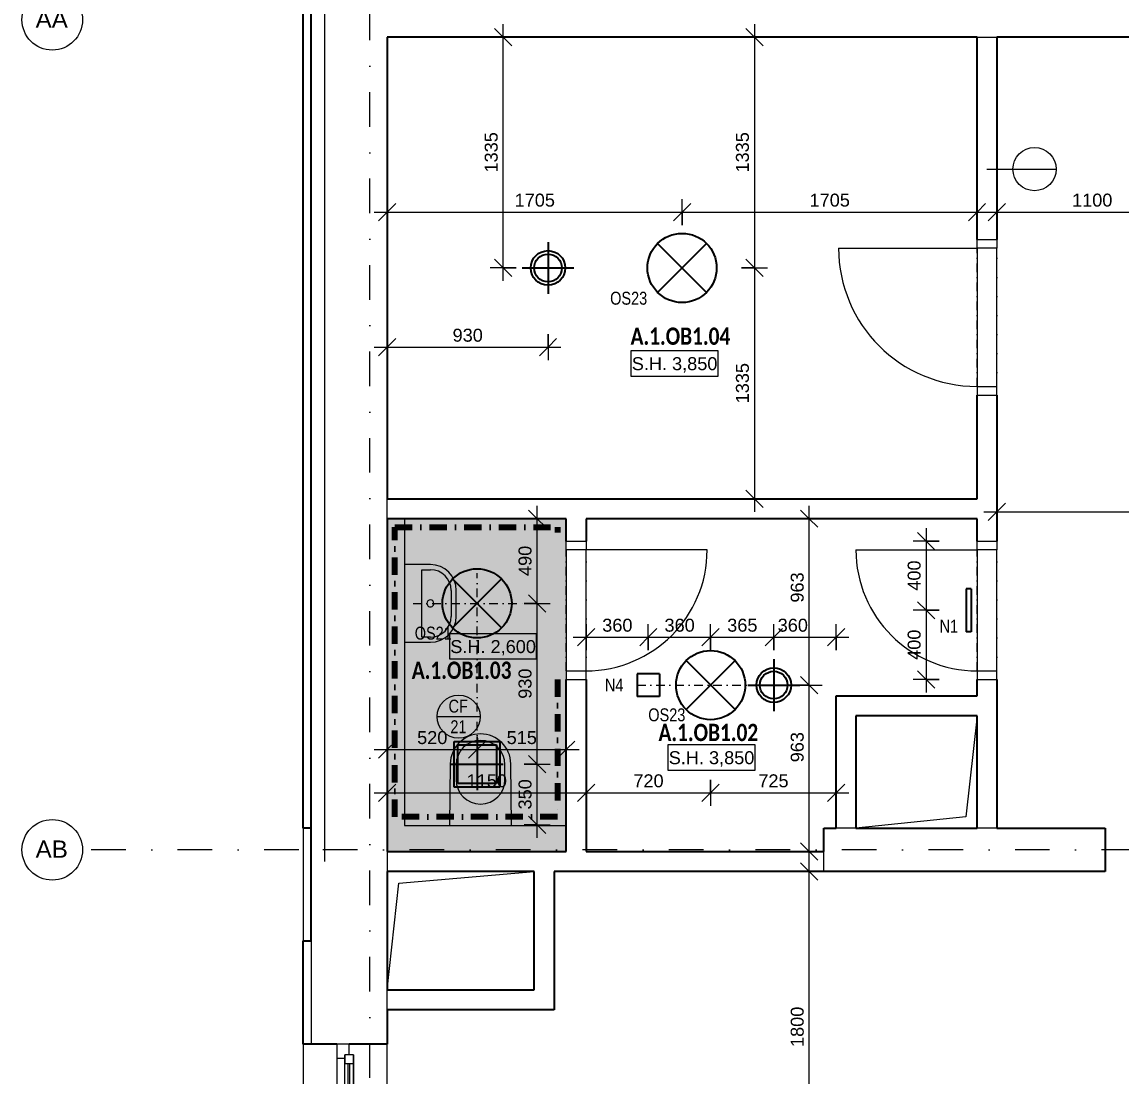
# Model space of a CAD drawing. Header units: millimetres. Extents: x -2011 to 46090, y -3604 to 14792.
# Drawn here: x -2011 to 4343, y 5542 to 11638 of the extents above; entities that cross this region are included whole.
import ezdxf

# ---------------------------------------------------------------- set-up
doc = ezdxf.new("R2010")
doc.units = ezdxf.units.MM
for name, pattern in [('ABMV_DashDot_2_2mm-S0_6mm', [110, 50, -30, 0, -30]), ('HA_DashDot_10mm-S3mm', [500, 200, -150, 0, -150]), ('HA_DashDot_2_2mm-S0_6mm', [110, 50, -30, 0, -30]), ('HA_DashDot_4mm-S1mm', [200, 100, -50, 0, -50])]:
    doc.linetypes.add(name, pattern=pattern)
for name, color, linetype, lineweight in [('-UNDERLAY_A-GENM-____-OTLN', 9, 'Continuous', 9), ('-UNDERLAY_I-WALL-____-OTLN', 9, 'Continuous', 9), ('-UNDERLAY_P-SANR-FIXT-OTLN', 9, 'Continuous', 9), ('A-____-____-DIMS', 9, 'Continuous', 5), ('A-____-____-DIMS-50', 9, 'Continuous', 5), ('A-AREA-____-IDEN', 9, 'Continuous', 9), ('A-CLNG-____-IDEN', 9, 'Continuous', 9), ('A-CLNG-____-PATT', 9, 'Continuous', 9), ('A-DETL-____-OTLN', 9, 'Continuous', 25), ('A-DETL-GENF-OTLN', 9, 'Continuous', 9), ('A-DOOR-____-MCUT', 9, 'HA_DashDot_2_2mm-S0_6mm', 9), ('A-DOOR-____-OTLN', 9, 'Continuous', 9), ('A-DOOR-FRAM-OTLN', 9, 'Continuous', 9), ('A-GENM-____-OTLN', 9, 'Continuous', 9), ('A-GLAZ-____-MCUT', 9, 'Continuous', 5), ('A-GLAZ-____-OTLN', 9, 'Continuous', 5), ('A-WALL-____-IDEN', 9, 'Continuous', 9), ('A-WALL-____-MCUT', 9, 'Continuous', 25), ('A-WALL-____-OTLN', 9, 'Continuous', 9), ('E-LITE-EQPM-IDEN', 9, 'Continuous', 9), ('E-LITE-EQPM-OTLN', 9, 'Continuous', 9), ('G-____-____-DIMS', 9, 'Continuous', 5), ('I-WALL-____-MCUT', 9, 'Continuous', 25), ('M-HVAC-CDFF-OTLN', 9, 'Continuous', 9), ('S-GRID-____-IDEN', 9, 'Continuous', 9), ('S-GRID-____-OTLN', 9, 'Continuous', 5)]:
    doc.layers.add(name, color=color, linetype=linetype, lineweight=lineweight)
doc.styles.add('Arial', font='arial.ttf', dxfattribs={"height": 100})
doc.styles.add('Arial_1', font='arial.ttf', dxfattribs={"width": 0.8, "height": 75})
doc.styles.add('Arial_2', font='arial.ttf', dxfattribs={"height": 75})
doc.styles.add('Calibri_B', font='calibrib.ttf', dxfattribs={"width": 0.8, "height": 100})
doc.dimstyles.new('Inner_Dimensions', dxfattribs={"dimscale": 304.8, "dimtxt": 76.519455, "dimasz": 0.328084, "dimexe": 0.246063, "dimexo": 0.0625, "dimgap": 0.032808, "dimtad": 1, "dimdec": 0, "dimzin": 0, "dimdsep": 46, "dimtxsty": 'Arial_2', "dimblk1": 'OBLIQUE', "dimblk2": 'OBLIQUE', "dimsah": 1, "dimcen": 0.09, "dimdle": 0.246063, "dimazin": 0, "dimtfac": 1, "dimtdec": 4, "dimtix": 1, "dimtmove": 0, "dimatfit": 3, "dimfxl": 0.246063, "dimfxlon": 1, "dimtvp": 1, "dimtolj": 1, "dimtzin": 0, "dimlwd": 9, "dimlwe": 9, "dimarcsym": 2})
doc.dimstyles.new('Inner_Dimensions_1', dxfattribs={"dimscale": 304.8, "dimtxt": 76.519455, "dimasz": 0.328084, "dimexe": 0.246063, "dimexo": 0.0625, "dimgap": 0.032808, "dimtad": 1, "dimdec": 0, "dimzin": 0, "dimdsep": 46, "dimtxsty": 'Arial_2', "dimblk1": 'OBLIQUE', "dimblk2": 'OBLIQUE', "dimsah": 1, "dimcen": 0.09, "dimdle": 0.246063, "dimazin": 0, "dimtfac": 1, "dimtdec": 4, "dimtix": 1, "dimtmove": 2, "dimatfit": 3, "dimfxl": 0.246063, "dimfxlon": 1, "dimtvp": 1, "dimtolj": 1, "dimtzin": 0, "dimlwd": 9, "dimlwe": 9, "dimarcsym": 2})

# ---------------------------------------------------------------- blocks, each defined once
blk = doc.blocks.new('ABMV_Toilet_WallHung - Default-1481197-DSP_1NP-A')
at = {"layer": '-UNDERLAY_A-GENM-____-OTLN'}
for p, q in [((-50, 432.3), (-54.6, 75)), ((-16.3, 426.2), (-16.3, 340.3)), ((266.3, 340.3), (266.3, 426.2)), ((304.6, 75), (300, 432.3))]:
    blk.add_line(p, q, dxfattribs=at)
for centre, radius, start, end in [((125, 430.1), 175, 0.73231, 179.26769), ((125, 426.2), 141.3, 0, 180), ((125, 340.3), 141.3, 180, 360)]:
    blk.add_arc(centre, radius, start, end, dxfattribs=at)
blk = doc.blocks.new('ABMV_WashBasin_Generic - 450x300-1481137-DSP_1NP-A')
at = {"layer": '-UNDERLAY_P-SANR-FIXT-OTLN', "color": 254}
for p, q in [((200, 350), (50, 350)), ((50, 320), (200, 320)), ((-100, 200), (-100, 50)), ((-70, 150), (-70, 200)), ((320, 200), (320, 150)), ((350, 50), (350, 200)), ((320, 150), (-70, 150))]:
    blk.add_line(p, q, dxfattribs=at)
for centre, radius, start, end in [((50, 200), 150, 90, 180), ((50, 200), 120, 90, 180), ((200, 200), 150, 360, 90), ((200, 200), 120, 360, 90), ((125, 200), 20, 90, 270), ((125, 200), 20, 270, 90)]:
    blk.add_arc(centre, radius, start, end, dxfattribs=at)
blk = doc.blocks.new('HA_DR_Single_Swing_Solid - In_OJ_700x2100-2215883-DSP_1NP-A')
at = {"layer": 'A-DOOR-____-MCUT'}
for p, q in [((-350, 57.5), (350, 57.5)), ((-350, -57.5), (350, -57.5))]:
    blk.add_line(p, q, dxfattribs=at)
at = {"layer": 'A-DOOR-____-OTLN', "lineweight": 5}
blk.add_line((350, 757.5), (350, 57.5), dxfattribs=at)
blk.add_arc((350, 57.5), 700, 90, 180, dxfattribs=at)
at = {"layer": 'A-DOOR-FRAM-OTLN'}
for p, q in [((-400, 57.5), (-400, -57.5)), ((-350, 57.5), (-400, 57.5)), ((-350, 57.5), (-350, -57.5)), ((350, 57.5), (-350, 57.5)), ((350, -57.5), (350, 57.5)), ((350, 57.5), (400, 57.5)), ((400, 57.5), (400, -57.5)), ((-400, -57.5), (-350, -57.5)), ((-350, -57.5), (350, -57.5)), ((400, -57.5), (350, -57.5))]:
    blk.add_line(p, q, dxfattribs=at)
blk = doc.blocks.new('HA_DR_Single_Swing_Solid - In_OJ_700x2100-2215885-DSP_1NP-A')
at = {"layer": 'A-DOOR-____-MCUT'}
for p, q in [((-350, 57.5), (350, 57.5)), ((-350, -57.5), (350, -57.5))]:
    blk.add_line(p, q, dxfattribs=at)
at = {"layer": 'A-DOOR-____-OTLN', "lineweight": 5}
blk.add_line((350, -757.5), (350, -57.5), dxfattribs=at)
blk.add_arc((350, -57.5), 700, 180, 270, dxfattribs=at)
at = {"layer": 'A-DOOR-FRAM-OTLN'}
for p, q in [((-350, 57.5), (-400, 57.5)), ((-400, 57.5), (-400, -57.5)), ((350, 57.5), (-350, 57.5)), ((-350, 57.5), (-350, -57.5)), ((350, -57.5), (350, 57.5)), ((350, 57.5), (400, 57.5)), ((400, 57.5), (400, -57.5)), ((-400, -57.5), (-350, -57.5)), ((-350, -57.5), (350, -57.5)), ((400, -57.5), (350, -57.5))]:
    blk.add_line(p, q, dxfattribs=at)
blk = doc.blocks.new('HA_DR_Single_Swing_Solid - In_OJ_800x2100-2215786-DSP_1NP-A')
at = {"layer": 'A-DOOR-____-MCUT'}
for p, q in [((-400, 57.5), (400, 57.5)), ((-400, -57.5), (400, -57.5))]:
    blk.add_line(p, q, dxfattribs=at)
at = {"layer": 'A-DOOR-____-OTLN', "lineweight": 5}
blk.add_line((400, 857.5), (400, 57.5), dxfattribs=at)
blk.add_arc((400, 57.5), 800, 90, 180, dxfattribs=at)
at = {"layer": 'A-DOOR-FRAM-OTLN'}
for p, q in [((-450, 57.5), (-450, -57.5)), ((-400, 57.5), (-450, 57.5)), ((-400, 57.5), (-400, -57.5)), ((400, 57.5), (-400, 57.5)), ((400, -57.5), (400, 57.5)), ((400, 57.5), (450, 57.5)), ((450, 57.5), (450, -57.5)), ((-450, -57.5), (-400, -57.5)), ((-400, -57.5), (400, -57.5)), ((450, -57.5), (400, -57.5))]:
    blk.add_line(p, q, dxfattribs=at)
blk = doc.blocks.new('HA_WD_SinglePanel - 1000x3200-2168127-DSP_1NP-A')
at = {"layer": 'A-GLAZ-____-MCUT'}
for p, q in [((-440, 25), (-440, -25)), ((-390, 25), (-440, 25)), ((-390, -25), (-390, 25)), ((390, 5), (-390, 5)), ((390, 25), (390, -25)), ((440, 25), (390, 25)), ((440, -25), (440, 25)), ((-440, 0), (-500, 0)), ((-500, 0), (-500, -70)), ((-440, -25), (-390, -25)), ((-420, -70), (-420, -25)), ((390, -5), (-390, -5)), ((390, -25), (440, -25)), ((420, -25), (420, -70)), ((500, 0), (440, 0)), ((500, -70), (500, 0)), ((-500, -70), (-420, -70)), ((420, -70), (500, -70))]:
    blk.add_line(p, q, dxfattribs=at)
at = {"layer": 'A-GLAZ-____-OTLN'}
for p, q in [((-440, 25), (-440, -25)), ((-440, 25), (440, 25)), ((390, 25), (-390, 25)), ((440, 25), (440, -25)), ((440, -25), (-440, -25)), ((390, -25), (-390, -25)), ((-420, -70), (420, -70))]:
    blk.add_line(p, q, dxfattribs=at)
blk = doc.blocks.new('HA_GM_Shaft_Rectangle - Default-2240305-DSP_1NP-A')
at = {"layer": 'A-DETL-GENF-OTLN'}
for p, q in [((68.5, -68.5), (850, 0)), ((0, -685), (68.5, -68.5))]:
    blk.add_line(p, q, dxfattribs=at)
at = {"layer": 'A-GENM-____-OTLN'}
for p, q in [((0, -685), (0, 0)), ((0, 0), (850, 0)), ((850, 0), (850, -685)), ((850, -685), (0, -685))]:
    blk.add_line(p, q, dxfattribs=at)
blk = doc.blocks.new('HA_GM_Shaft_Rectangle - Default-2240303-DSP_1NP-A')
at = {"layer": 'A-DETL-GENF-OTLN'}
for p, q in [((65, -65), (700, 0)), ((0, -650), (65, -65))]:
    blk.add_line(p, q, dxfattribs=at)
at = {"layer": 'A-GENM-____-OTLN'}
for p, q in [((0, -650), (0, 0)), ((0, 0), (700, 0)), ((700, 0), (700, -650)), ((700, -650), (0, -650))]:
    blk.add_line(p, q, dxfattribs=at)
blk = doc.blocks.new('HA_LF_GenericSymbol - OS23_pokoj-1621429-DSP_1NP-A')
at = {"layer": 'E-LITE-EQPM-OTLN', "color": 11, "lineweight": 25}
for p, q in [((141.4, 141.4), (-141.4, -141.4)), ((-141.4, 141.4), (141.4, -141.4))]:
    blk.add_line(p, q, dxfattribs=at)
blk.add_circle((0, 0), 200, dxfattribs=at)
blk = doc.blocks.new('HA_LF_GenericSymbol - OS21_KOUPELNY-2042398-DSP_1NP-A')
at = {"layer": 'E-LITE-EQPM-OTLN', "color": 11, "lineweight": 25}
for p, q in [((141.4, 141.4), (-141.4, -141.4)), ((-141.4, 141.4), (141.4, -141.4))]:
    blk.add_line(p, q, dxfattribs=at)
blk.add_circle((0, 0), 200, dxfattribs=at)
blk = doc.blocks.new('HA_GM_Tiling_LineBased - Generic Tiles-2157053-DSP_1NP-A')
at = {"layer": 'A-GENM-____-OTLN', "linetype": 'HA_DashDot_4mm-S1mm', "lineweight": 80}
blk.add_line((0, -50), (795, -50), dxfattribs=at)
blk = doc.blocks.new('HA_GM_Tiling_LineBased - Generic Tiles-2157054-DSP_1NP-A')
at = {"layer": 'A-GENM-____-OTLN', "linetype": 'HA_DashDot_4mm-S1mm', "lineweight": 80}
blk.add_line((50, -50), (990, -50), dxfattribs=at)
blk = doc.blocks.new('HA_GM_Tiling_LineBased - Generic Tiles-2157055-DSP_1NP-A')
at = {"layer": 'A-GENM-____-OTLN', "linetype": 'HA_DashDot_4mm-S1mm', "lineweight": 80}
blk.add_line((50, -50), (80, -50), dxfattribs=at)
blk = doc.blocks.new('HA_GM_Tiling_LineBased - Generic Tiles-2157056-DSP_1NP-A')
at = {"layer": 'A-GENM-____-OTLN', "linetype": 'HA_DashDot_4mm-S1mm', "lineweight": 80}
blk.add_line((50, -50), (1725, -50), dxfattribs=at)
blk = doc.blocks.new('HA_LF_N4 - svitidlo 130x130-1943275-DSP_1NP-A')
at = {"layer": 'E-LITE-EQPM-OTLN', "color": 11, "lineweight": 25}
for p, q in [((65, 65), (-65, 65)), ((-65, 65), (-65, -65)), ((65, 65), (65, -65)), ((65, -65), (-65, -65))]:
    blk.add_line(p, q, dxfattribs=at)
blk = doc.blocks.new('HA_LF_N1 - nouzove svitidlo 250x29-1940342-DSP_1NP-A')
at = {"layer": 'E-LITE-EQPM-OTLN', "color": 11, "lineweight": 25}
for p, q in [((14.5, 125), (-14.5, 125)), ((-14.5, 125), (-14.5, -125)), ((14.5, 125), (14.5, -125)), ((14.5, -125), (-14.5, -125))]:
    blk.add_line(p, q, dxfattribs=at)
blk = doc.blocks.new('HA_VZT_GenericSymbol - Default-2029965-DSP_1NP-A')
at = {"layer": 'M-HVAC-CDFF-OTLN', "color": 92, "lineweight": 25}
for p, q in [((0, 150), (0, -150)), ((-150, 0), (150, 0))]:
    blk.add_line(p, q, dxfattribs=at)
for radius in [100, 80]:
    blk.add_circle((0, 0), radius, dxfattribs=at)
blk = doc.blocks.new('HA_VZT_GenericSymbol02 - Default-2031093-DSP_1NP-A')
at = {"layer": 'M-HVAC-CDFF-OTLN', "color": 92, "lineweight": 25}
for p, q in [((-132, -132), (-132, 132)), ((-132, 132), (132, 132)), ((0, 150), (0, -150)), ((132, 132), (132, -132)), ((-112, 112), (112, 112)), ((-112, -112), (-112, 112)), ((112, 112), (112, -112)), ((-150, 0), (150, 0)), ((112, -112), (-112, -112)), ((132, -132), (-132, -132))]:
    blk.add_line(p, q, dxfattribs=at)
blk = doc.blocks.new('Grid - Radius 3_5mm-353793-DSP_1NP-A')
at = {"layer": 'S-GRID-____-IDEN'}
blk.add_circle((0, 0), 3.5, dxfattribs=at)
blk = doc.blocks.new('DIMBLOCK11-DSP_1NP-A')
at = {"layer": 'A-____-____-DIMS-50', "lineweight": 9}
for p, q in [((100, 7254.2), (100, 7104.2)), ((100, 7179.2), (100, 7254.2)), ((1250, 7254.2), (1250, 7104.2)), ((1250, 7179.2), (1250, 7254.2)), ((100, 7179.2), (150, 7229.2)), ((1250, 7179.2), (1300, 7229.2)), ((25, 7179.2), (1250, 7179.2)), ((100, 7179.2), (50, 7129.2)), ((1250, 7179.2), (1200, 7129.2))]:
    blk.add_line(p, q, dxfattribs=at)
at = {"layer": 'A-____-____-DIMS-50', "color": 0, "lineweight": 9, "insert": (559.6, 7286.5), "char_height": 75, "width": 276.883, "attachment_point": 1, "line_spacing_factor": 0.941778, "style": 'Arial_2'}
blk.add_mtext('1150', dxfattribs=at)
blk = doc.blocks.new('_Oblique')
at = {"color": 0, "linetype": 'ByBlock', "lineweight": -2}
blk.add_line((-0.5, -0.5), (0.5, 0.5), dxfattribs=at)
blk = doc.blocks.new('DIMBLOCK12-DSP_1NP-A')
at = {"layer": 'A-____-____-DIMS-50', "lineweight": 9}
for p, q in [((1250, 7254.2), (1250, 7104.2)), ((1250, 7179.2), (1250, 7254.2)), ((1970, 7254.2), (1970, 7104.2)), ((1970, 7179.2), (1970, 7254.2)), ((1250, 7179.2), (1300, 7229.2)), ((1970, 7179.2), (2020, 7229.2)), ((1250, 7179.2), (1200, 7129.2)), ((1250, 7179.2), (1970, 7179.2)), ((1970, 7179.2), (1920, 7129.2))]:
    blk.add_line(p, q, dxfattribs=at)
at = {"layer": 'A-____-____-DIMS-50', "color": 0, "lineweight": 9, "insert": (1523.5, 7286.5), "char_height": 75, "width": 207.662, "attachment_point": 1, "line_spacing_factor": 0.941778, "style": 'Arial_2'}
blk.add_mtext('720', dxfattribs=at)
blk = doc.blocks.new('DIMBLOCK13-DSP_1NP-A')
at = {"layer": 'A-____-____-DIMS-50', "lineweight": 9}
for p, q in [((1970, 7254.2), (1970, 7104.2)), ((1970, 7179.2), (1970, 7254.2)), ((2695, 7254.2), (2695, 7104.2)), ((2695, 7179.2), (2695, 7254.2)), ((1970, 7179.2), (2020, 7229.2)), ((2695, 7179.2), (2745, 7229.2)), ((1970, 7179.2), (1920, 7129.2)), ((1970, 7179.2), (2770, 7179.2)), ((2695, 7179.2), (2645, 7129.2))]:
    blk.add_line(p, q, dxfattribs=at)
at = {"layer": 'A-____-____-DIMS-50', "color": 0, "lineweight": 9, "insert": (2246, 7286.5), "char_height": 75, "width": 207.662, "attachment_point": 1, "line_spacing_factor": 0.941778, "style": 'Arial_2'}
blk.add_mtext('725', dxfattribs=at)
blk = doc.blocks.new('DIMBLOCK66-DSP_1NP-A')
at = {"layer": 'A-____-____-DIMS-50', "lineweight": 9}
for p, q in [((771.4, 11550), (721.4, 11600)), ((771.4, 10140), (771.4, 11625)), ((696.4, 11550), (846.4, 11550)), ((771.4, 11550), (696.4, 11550)), ((771.4, 11550), (821.4, 11500)), ((771.4, 10215), (721.4, 10265)), ((846.4, 10215), (696.4, 10215)), ((771.4, 10215), (821.4, 10165)), ((771.4, 10215), (846.4, 10215))]:
    blk.add_line(p, q, dxfattribs=at)
at = {"layer": 'A-____-____-DIMS-50', "color": 0, "lineweight": 9, "insert": (664, 10767.1), "char_height": 75, "width": 276.883, "attachment_point": 1, "rotation": 90, "line_spacing_factor": 0.941778, "style": 'Arial_2'}
blk.add_mtext('1335', dxfattribs=at)
blk = doc.blocks.new('DIMBLOCK67-DSP_1NP-A')
at = {"layer": 'A-____-____-DIMS-50', "lineweight": 9}
for p, q in [((100, 9831.2), (100, 9681.2)), ((100, 9756.2), (100, 9831.2)), ((100, 9756.2), (150, 9806.2)), ((1030, 9831.2), (1030, 9681.2)), ((1030, 9756.2), (1030, 9831.2)), ((1030, 9756.2), (1080, 9806.2)), ((25, 9756.2), (1105, 9756.2)), ((100, 9756.2), (50, 9706.2)), ((1030, 9756.2), (980, 9706.2))]:
    blk.add_line(p, q, dxfattribs=at)
at = {"layer": 'A-____-____-DIMS-50', "color": 0, "lineweight": 9, "insert": (478.5, 9863.5), "char_height": 75, "width": 207.662, "attachment_point": 1, "line_spacing_factor": 0.941778, "style": 'Arial_2'}
blk.add_mtext('930', dxfattribs=at)
blk = doc.blocks.new('DIMBLOCK68-DSP_1NP-A')
at = {"layer": 'A-____-____-DIMS-50', "lineweight": 9}
for p, q in [((100, 7504.2), (100, 7354.2)), ((100, 7429.2), (100, 7504.2)), ((620, 7504.2), (620, 7354.2)), ((620, 7429.2), (620, 7504.2)), ((100, 7429.2), (150, 7479.2)), ((620, 7429.2), (670, 7479.2)), ((25, 7429.2), (620, 7429.2)), ((100, 7429.2), (50, 7379.2)), ((620, 7429.2), (570, 7379.2))]:
    blk.add_line(p, q, dxfattribs=at)
at = {"layer": 'A-____-____-DIMS-50', "color": 0, "lineweight": 9, "insert": (273.5, 7536.5), "char_height": 75, "width": 207.662, "attachment_point": 1, "line_spacing_factor": 0.941778, "style": 'Arial_2'}
blk.add_mtext('520', dxfattribs=at)
blk = doc.blocks.new('DIMBLOCK69-DSP_1NP-A')
at = {"layer": 'A-____-____-DIMS-50', "lineweight": 9}
for p, q in [((620, 7504.2), (620, 7354.2)), ((620, 7429.2), (620, 7504.2)), ((1135, 7504.2), (1135, 7354.2)), ((1135, 7429.2), (1135, 7504.2)), ((620, 7429.2), (670, 7479.2)), ((1135, 7429.2), (1185, 7479.2)), ((620, 7429.2), (570, 7379.2)), ((620, 7429.2), (1210, 7429.2)), ((1135, 7429.2), (1085, 7379.2))]:
    blk.add_line(p, q, dxfattribs=at)
at = {"layer": 'A-____-____-DIMS-50', "color": 0, "lineweight": 9, "insert": (791, 7536.5), "char_height": 75, "width": 207.662, "attachment_point": 1, "line_spacing_factor": 0.941778, "style": 'Arial_2'}
blk.add_mtext('515', dxfattribs=at)
blk = doc.blocks.new('DIMBLOCK70-DSP_1NP-A')
at = {"layer": 'A-____-____-DIMS-50', "lineweight": 9}
for p, q in [((2540.3, 7802.5), (2490.3, 7852.5)), ((2465.3, 7802.5), (2615.3, 7802.5)), ((2540.3, 7802.5), (2465.3, 7802.5)), ((2540.3, 6765), (2540.3, 7802.5)), ((2540.3, 7802.5), (2590.3, 7752.5)), ((2540.3, 6840), (2490.3, 6890)), ((2465.3, 6840), (2615.3, 6840)), ((2540.3, 6840), (2465.3, 6840)), ((2540.3, 6840), (2590.3, 6790))]:
    blk.add_line(p, q, dxfattribs=at)
at = {"layer": 'A-____-____-DIMS-50', "color": 0, "lineweight": 9, "insert": (2433, 7356.1), "char_height": 75, "width": 207.662, "attachment_point": 1, "rotation": 90, "line_spacing_factor": 0.941778, "style": 'Arial_2'}
blk.add_mtext('963', dxfattribs=at)
blk = doc.blocks.new('DIMBLOCK71-DSP_1NP-A')
at = {"layer": 'A-____-____-DIMS-50', "lineweight": 9}
for p, q in [((2540.3, 7802.5), (2540.3, 8840)), ((2540.3, 8765), (2490.3, 8815)), ((2465.3, 8765), (2615.3, 8765)), ((2540.3, 8765), (2465.3, 8765)), ((2540.3, 8765), (2590.3, 8715)), ((2540.3, 7802.5), (2490.3, 7852.5)), ((2465.3, 7802.5), (2615.3, 7802.5)), ((2540.3, 7802.5), (2465.3, 7802.5)), ((2540.3, 7802.5), (2590.3, 7752.5))]:
    blk.add_line(p, q, dxfattribs=at)
at = {"layer": 'A-____-____-DIMS-50', "color": 0, "lineweight": 9, "insert": (2433, 8279.8), "char_height": 75, "width": 207.662, "attachment_point": 1, "rotation": 90, "line_spacing_factor": 0.941778, "style": 'Arial_2'}
blk.add_mtext('963', dxfattribs=at)
blk = doc.blocks.new('DIMBLOCK72-DSP_1NP-A')
at = {"layer": 'A-____-____-DIMS-50', "lineweight": 9}
for p, q in [((1250, 8154.1), (1250, 8004.1)), ((1250, 8079.1), (1250, 8154.1)), ((1610, 8004.1), (1610, 8154.1)), ((1175, 8079.1), (1610, 8079.1)), ((1250, 8079.1), (1200, 8029.1)), ((1250, 8079.1), (1300, 8129.1)), ((1610, 8079.1), (1560, 8029.1)), ((1610, 8079.1), (1660, 8129.1)), ((1610, 8079.1), (1610, 8004.1))]:
    blk.add_line(p, q, dxfattribs=at)
at = {"layer": 'A-____-____-DIMS-50', "color": 0, "lineweight": 9, "insert": (1343.5, 8186.4), "char_height": 75, "width": 207.662, "attachment_point": 1, "line_spacing_factor": 0.941778, "style": 'Arial_2'}
blk.add_mtext('360', dxfattribs=at)
blk = doc.blocks.new('DIMBLOCK73-DSP_1NP-A')
at = {"layer": 'A-____-____-DIMS-50', "lineweight": 9}
for p, q in [((1610, 8004.1), (1610, 8154.1)), ((1970, 8004.1), (1970, 8154.1)), ((1610, 8079.1), (1560, 8029.1)), ((1610, 8079.1), (1660, 8129.1)), ((1610, 8079.1), (1970, 8079.1)), ((1610, 8079.1), (1610, 8004.1)), ((1970, 8079.1), (1920, 8029.1)), ((1970, 8079.1), (2020, 8129.1)), ((1970, 8079.1), (1970, 8004.1))]:
    blk.add_line(p, q, dxfattribs=at)
at = {"layer": 'A-____-____-DIMS-50', "color": 0, "lineweight": 9, "insert": (1703.5, 8186.4), "char_height": 75, "width": 207.662, "attachment_point": 1, "line_spacing_factor": 0.941778, "style": 'Arial_2'}
blk.add_mtext('360', dxfattribs=at)
blk = doc.blocks.new('DIMBLOCK74-DSP_1NP-A')
at = {"layer": 'A-____-____-DIMS-50', "lineweight": 9}
for p, q in [((1970, 8004.1), (1970, 8154.1)), ((2335, 8004.1), (2335, 8154.1)), ((1970, 8079.1), (1920, 8029.1)), ((1970, 8079.1), (2020, 8129.1)), ((1970, 8079.1), (2335, 8079.1)), ((1970, 8079.1), (1970, 8004.1)), ((2335, 8079.1), (2285, 8029.1)), ((2335, 8079.1), (2385, 8129.1)), ((2335, 8079.1), (2335, 8004.1))]:
    blk.add_line(p, q, dxfattribs=at)
at = {"layer": 'A-____-____-DIMS-50', "color": 0, "lineweight": 9, "insert": (2066, 8186.4), "char_height": 75, "width": 207.662, "attachment_point": 1, "line_spacing_factor": 0.941778, "style": 'Arial_2'}
blk.add_mtext('365', dxfattribs=at)
blk = doc.blocks.new('DIMBLOCK75-DSP_1NP-A')
at = {"layer": 'A-____-____-DIMS-50', "lineweight": 9}
for p, q in [((2335, 8004.1), (2335, 8154.1)), ((2695, 8004.1), (2695, 8154.1)), ((2335, 8079.1), (2285, 8029.1)), ((2335, 8079.1), (2385, 8129.1)), ((2335, 8079.1), (2770, 8079.1)), ((2335, 8079.1), (2335, 8004.1)), ((2695, 8079.1), (2645, 8029.1)), ((2695, 8079.1), (2745, 8129.1)), ((2695, 8079.1), (2695, 8004.1))]:
    blk.add_line(p, q, dxfattribs=at)
at = {"layer": 'A-____-____-DIMS-50', "color": 0, "lineweight": 9, "insert": (2357.7, 8186.4), "char_height": 75, "width": 207.662, "attachment_point": 1, "line_spacing_factor": 0.941778, "style": 'Arial_2'}
blk.add_mtext('360', dxfattribs=at)
blk = doc.blocks.new('DIMBLOCK76-DSP_1NP-A')
at = {"layer": 'A-____-____-DIMS-50', "lineweight": 9}
for p, q in [((3625, 10612.4), (3625, 10462.4)), ((3625, 10537.4), (3625, 10612.4)), ((4725, 10612.4), (4725, 10462.4)), ((4725, 10537.4), (4725, 10612.4)), ((3625, 10537.4), (3675, 10587.4)), ((4725, 10537.4), (4775, 10587.4)), ((3550, 10537.4), (4725, 10537.4)), ((3625, 10537.4), (3575, 10487.4)), ((4725, 10537.4), (4675, 10487.4))]:
    blk.add_line(p, q, dxfattribs=at)
at = {"layer": 'A-____-____-DIMS-50', "color": 0, "lineweight": 9, "insert": (4059.6, 10644.8), "char_height": 75, "width": 276.883, "attachment_point": 1, "line_spacing_factor": 0.941778, "style": 'Arial_2'}
blk.add_mtext('1100', dxfattribs=at)
blk = doc.blocks.new('DIMBLOCK80-DSP_1NP-A')
at = {"layer": 'A-____-____-DIMS-50', "lineweight": 9}
for p, q in [((3625, 8879.3), (3625, 8729.3)), ((3625, 8804.3), (3625, 8879.3)), ((3625, 8804.3), (3675, 8854.3)), ((5800, 8879.3), (5800, 8729.3)), ((5800, 8804.3), (5800, 8879.3)), ((5800, 8804.3), (5850, 8854.3)), ((3550, 8804.3), (5800, 8804.3)), ((3625, 8804.3), (3575, 8754.3)), ((5800, 8804.3), (5750, 8754.3))]:
    blk.add_line(p, q, dxfattribs=at)
at = {"layer": 'A-____-____-DIMS-50', "color": 0, "lineweight": 9, "insert": (4597.1, 8911.7), "char_height": 75, "width": 276.883, "attachment_point": 1, "line_spacing_factor": 0.941778, "style": 'Arial_2'}
blk.add_mtext('2175', dxfattribs=at)
blk = doc.blocks.new('DIMBLOCK82-DSP_1NP-A')
at = {"layer": 'A-____-____-DIMS-50', "lineweight": 9}
for p, q in [((100, 10612.4), (100, 10462.4)), ((100, 10537.4), (100, 10612.4)), ((1805, 10462.4), (1805, 10612.4)), ((100, 10537.4), (150, 10587.4)), ((1805, 10537.4), (1855, 10587.4)), ((25, 10537.4), (1805, 10537.4)), ((100, 10537.4), (50, 10487.4)), ((1805, 10537.4), (1755, 10487.4)), ((1805, 10537.4), (1805, 10462.4))]:
    blk.add_line(p, q, dxfattribs=at)
at = {"layer": 'A-____-____-DIMS-50', "color": 0, "lineweight": 9, "insert": (837.1, 10644.8), "char_height": 75, "width": 276.883, "attachment_point": 1, "line_spacing_factor": 0.941778, "style": 'Arial_2'}
blk.add_mtext('1705', dxfattribs=at)
blk = doc.blocks.new('DIMBLOCK83-DSP_1NP-A')
at = {"layer": 'A-____-____-DIMS-50', "lineweight": 9}
for p, q in [((1805, 10462.4), (1805, 10612.4)), ((3510, 10612.4), (3510, 10462.4)), ((3510, 10537.4), (3510, 10612.4)), ((1805, 10537.4), (1855, 10587.4)), ((3510, 10537.4), (3560, 10587.4)), ((1805, 10537.4), (1755, 10487.4)), ((1805, 10537.4), (3585, 10537.4)), ((1805, 10537.4), (1805, 10462.4)), ((3510, 10537.4), (3460, 10487.4))]:
    blk.add_line(p, q, dxfattribs=at)
at = {"layer": 'A-____-____-DIMS-50', "color": 0, "lineweight": 9, "insert": (2542.1, 10644.8), "char_height": 75, "width": 276.883, "attachment_point": 1, "line_spacing_factor": 0.941778, "style": 'Arial_2'}
blk.add_mtext('1705', dxfattribs=at)
blk = doc.blocks.new('DIMBLOCK89-DSP_1NP-A')
at = {"layer": 'A-____-____-DIMS-50', "lineweight": 9}
for p, q in [((2540.3, 4925), (2540.3, 6800)), ((2540.3, 6725), (2490.3, 6775)), ((2465.3, 6725), (2615.3, 6725)), ((2540.3, 6725), (2465.3, 6725)), ((2540.3, 6725), (2590.3, 6675)), ((2540.3, 4925), (2490.3, 4975)), ((2465.3, 4925), (2615.3, 4925)), ((2540.3, 4925), (2465.3, 4925)), ((2540.3, 4925), (2590.3, 4875))]:
    blk.add_line(p, q, dxfattribs=at)
at = {"layer": 'A-____-____-DIMS-50', "color": 0, "lineweight": 9, "insert": (2433, 5709.6), "char_height": 75, "width": 276.883, "attachment_point": 1, "rotation": 90, "line_spacing_factor": 0.941778, "style": 'Arial_2'}
blk.add_mtext('1800', dxfattribs=at)
blk = doc.blocks.new('DIMBLOCK133-DSP_1NP-A')
at = {"layer": 'A-____-____-DIMS-50', "lineweight": 9}
for p, q in [((2223.6, 11550), (2173.6, 11600)), ((2223.6, 11625), (2223.6, 10215)), ((2298.6, 11550), (2148.6, 11550)), ((2223.6, 11550), (2273.6, 11500)), ((2223.6, 11550), (2298.6, 11550)), ((2223.6, 10215), (2173.6, 10265)), ((2148.6, 10215), (2298.6, 10215)), ((2223.6, 10215), (2148.6, 10215)), ((2223.6, 10215), (2273.6, 10165))]:
    blk.add_line(p, q, dxfattribs=at)
at = {"layer": 'A-____-____-DIMS-50', "color": 0, "lineweight": 9, "insert": (2116.2, 10767.1), "char_height": 75, "width": 276.883, "attachment_point": 1, "rotation": 90, "line_spacing_factor": 0.941778, "style": 'Arial_2'}
blk.add_mtext('1335', dxfattribs=at)
blk = doc.blocks.new('DIMBLOCK134-DSP_1NP-A')
at = {"layer": 'A-____-____-DIMS-50', "lineweight": 9}
for p, q in [((2223.6, 10215), (2173.6, 10265)), ((2148.6, 10215), (2298.6, 10215)), ((2223.6, 10215), (2148.6, 10215)), ((2223.6, 10215), (2223.6, 8805)), ((2223.6, 10215), (2273.6, 10165)), ((2223.6, 8880), (2173.6, 8930)), ((2298.6, 8880), (2148.6, 8880)), ((2223.6, 8880), (2273.6, 8830)), ((2223.6, 8880), (2298.6, 8880))]:
    blk.add_line(p, q, dxfattribs=at)
at = {"layer": 'A-____-____-DIMS-50', "color": 0, "lineweight": 9, "insert": (2116.2, 9432.1), "char_height": 75, "width": 276.883, "attachment_point": 1, "rotation": 90, "line_spacing_factor": 0.941778, "style": 'Arial_2'}
blk.add_mtext('1335', dxfattribs=at)
blk = doc.blocks.new('DIMBLOCK135-DSP_1NP-A')
at = {"layer": 'A-____-____-DIMS-50', "lineweight": 9}
for p, q in [((967, 7345), (917, 7395)), ((892, 7345), (1042, 7345)), ((967, 7345), (892, 7345)), ((967, 6920), (967, 7345)), ((967, 7345), (1017, 7295)), ((892, 6995), (1042, 6995)), ((967, 6995), (892, 6995)), ((967, 6995), (917, 7045)), ((967, 6995), (1017, 6945))]:
    blk.add_line(p, q, dxfattribs=at)
at = {"layer": 'A-____-____-DIMS-50', "color": 0, "lineweight": 9, "insert": (859.6, 7083.5), "char_height": 75, "width": 207.662, "attachment_point": 1, "rotation": 90, "line_spacing_factor": 0.941778, "style": 'Arial_2'}
blk.add_mtext('350', dxfattribs=at)
blk = doc.blocks.new('DIMBLOCK136-DSP_1NP-A')
at = {"layer": 'A-____-____-DIMS-50', "lineweight": 9}
for p, q in [((967, 8275), (917, 8325)), ((892, 8275), (1042, 8275)), ((967, 8275), (892, 8275)), ((967, 7345), (967, 8275)), ((967, 8275), (1017, 8225)), ((967, 7345), (917, 7395)), ((892, 7345), (1042, 7345)), ((967, 7345), (892, 7345)), ((967, 7345), (1017, 7295))]:
    blk.add_line(p, q, dxfattribs=at)
at = {"layer": 'A-____-____-DIMS-50', "color": 0, "lineweight": 9, "insert": (859.6, 7723.5), "char_height": 75, "width": 207.662, "attachment_point": 1, "rotation": 90, "line_spacing_factor": 0.941778, "style": 'Arial_2'}
blk.add_mtext('930', dxfattribs=at)
blk = doc.blocks.new('DIMBLOCK137-DSP_1NP-A')
at = {"layer": 'A-____-____-DIMS-50', "lineweight": 9}
for p, q in [((967, 8275), (967, 8840)), ((967, 8765), (917, 8815)), ((892, 8765), (1042, 8765)), ((967, 8765), (892, 8765)), ((967, 8765), (1017, 8715)), ((967, 8275), (917, 8325)), ((892, 8275), (1042, 8275)), ((967, 8275), (892, 8275)), ((967, 8275), (1017, 8225))]:
    blk.add_line(p, q, dxfattribs=at)
at = {"layer": 'A-____-____-DIMS-50', "color": 0, "lineweight": 9, "insert": (859.6, 8433.5), "char_height": 75, "width": 207.662, "attachment_point": 1, "rotation": 90, "line_spacing_factor": 0.941778, "style": 'Arial_2'}
blk.add_mtext('490', dxfattribs=at)
blk = doc.blocks.new('HA_TAG_cWA - Default-922888-DSP_1NP-A')
at = {"layer": 'A-WALL-____-IDEN'}
blk.add_line((-2.5, 0), (2.5, 0), dxfattribs=at)
blk.add_circle((0, 0), 2.5, dxfattribs=at)
blk = doc.blocks.new('Spot Elevations - Generic-448778-DSP_1NP-A')
at = {"layer": 'G-____-____-DIMS', "lineweight": 9}
for p, q in [((-5, 0), (-5, 3)), ((-5, 3), (5, 3)), ((5, 3), (5, 0)), ((5, 0), (-5, 0))]:
    blk.add_line(p, q, dxfattribs=at)
blk = doc.blocks.new('DIMBLOCK146-DSP_1NP-A')
at = {"layer": 'A-____-____-DIMS-50', "lineweight": 9}
for p, q in [((3216.4, 8710), (3216.4, 8235)), ((3216.4, 8635), (3166.4, 8685)), ((3291.4, 8635), (3141.4, 8635)), ((3216.4, 8635), (3266.4, 8585)), ((3216.4, 8635), (3291.4, 8635)), ((3216.4, 8235), (3166.4, 8285)), ((3291.4, 8235), (3141.4, 8235)), ((3216.4, 8235), (3266.4, 8185)), ((3216.4, 8235), (3291.4, 8235))]:
    blk.add_line(p, q, dxfattribs=at)
at = {"layer": 'A-____-____-DIMS-50', "color": 0, "lineweight": 9, "insert": (3109, 8348.5), "char_height": 75, "width": 207.662, "attachment_point": 1, "rotation": 90, "line_spacing_factor": 0.941778, "style": 'Arial_2'}
blk.add_mtext('400', dxfattribs=at)
blk = doc.blocks.new('DIMBLOCK147-DSP_1NP-A')
at = {"layer": 'A-____-____-DIMS-50', "lineweight": 9}
for p, q in [((3216.4, 8235), (3166.4, 8285)), ((3291.4, 8235), (3141.4, 8235)), ((3216.4, 8235), (3216.4, 7760)), ((3216.4, 8235), (3266.4, 8185)), ((3216.4, 8235), (3291.4, 8235)), ((3216.4, 7835), (3166.4, 7885)), ((3291.4, 7835), (3141.4, 7835)), ((3216.4, 7835), (3266.4, 7785)), ((3216.4, 7835), (3291.4, 7835))]:
    blk.add_line(p, q, dxfattribs=at)
at = {"layer": 'A-____-____-DIMS-50', "color": 0, "lineweight": 9, "insert": (3109, 7948.5), "char_height": 75, "width": 207.662, "attachment_point": 1, "rotation": 90, "line_spacing_factor": 0.941778, "style": 'Arial_2'}
blk.add_mtext('400', dxfattribs=at)
blk = doc.blocks.new('HA_Tag_Ceiling - Group _ Type Mark-1591810-DSP_1NP-A')
at = {"layer": 'A-CLNG-____-IDEN'}
blk.add_line((-2.5, 0), (2.5, 0), dxfattribs=at)
blk.add_circle((0, 0), 2.5, dxfattribs=at)

msp = doc.modelspace()

# ---------------------------------------------------------------- hatches: boundary and pattern name
at = {"layer": 'A-CLNG-____-PATT', "lineweight": 5}
msp.add_hatch(color=256, dxfattribs=at).paths.add_polyline_path([(1065, 6840), (1135, 6840), (1135, 8765), (100, 8765), (100, 6840), (950, 6840)])

# ---------------------------------------------------------------- linework, layer by layer
at = {"layer": '-UNDERLAY_I-WALL-____-OTLN'}
for p, q in [((-260, 6782.5), (-260, 11910)), ((200, 8765), (200, 6990)), ((200, 6990), (1135, 6990))]:
    msp.add_line(p, q, dxfattribs=at)
at = {"layer": 'A-DETL-____-OTLN', "linetype": 'ABMV_DashDot_2_2mm-S0_6mm', "lineweight": 5}
for p, q in [((620, 7210), (620, 8450)), ((250, 8275), (890, 8275)), ((1545, 7802.5), (2485, 7802.5))]:
    msp.add_line(p, q, dxfattribs=at)
at = {"layer": 'A-WALL-____-IDEN'}
msp.add_line((3567.5, 10786.5), (3717.5, 10786.5), dxfattribs=at)
at = {"layer": 'A-WALL-____-MCUT'}
for p, q in [((-385, 6975), (-385, 12035)), ((-340, 6322.9), (-340, 11990)), ((100, 11550), (100, 8880)), ((3510, 11550), (100, 11550)), ((4435, 11550), (3625, 11550)), ((100, 8765), (100, 6840)), ((-340, 6975), (-385, 6975)), ((100, 6725), (100, 6040)), ((-385, 5725), (-385, 6322.9)), ((-385, 6322.9), (-340, 6322.9)), ((100, 5925), (100, 5725)), ((-190, 5725), (-385, 5725)), ((100, 5725), (-120, 5725))]:
    msp.add_line(p, q, dxfattribs=at)
at = {"layer": 'A-WALL-____-MCUT', "lineweight": 9}
for p, q in [((3510, 11550), (3625, 11550)), ((100, 8765), (100, 8880)), ((2810, 6975), (2695, 6975)), ((3625, 6975), (3510, 6975)), ((100, 6840), (100, 6725)), ((2625, 6725), (2625, 6840)), ((-340, 6322.9), (-340, 5725)), ((100, 5925), (100, 6040))]:
    msp.add_line(p, q, dxfattribs=at)
at = {"layer": 'A-WALL-____-OTLN'}
for p, q in [((-385, 6975), (-385, 6322.9)), ((-385, 5725), (-385, 4725)), ((100, 4725), (100, 5725))]:
    msp.add_line(p, q, dxfattribs=at)
at = {"layer": 'I-WALL-____-MCUT'}
for p, q in [((3510, 10380), (3510, 11550)), ((3625, 11550), (3625, 10380)), ((3510, 8880), (3510, 9480)), ((3625, 9480), (3625, 8635)), ((100, 8880), (3510, 8880)), ((1135, 8765), (100, 8765)), ((1135, 8635), (1135, 8765)), ((3510, 8765), (1250, 8765)), ((1250, 8765), (1250, 8635)), ((3510, 8635), (3510, 8765)), ((1135, 6840), (1135, 7835)), ((1250, 7835), (1250, 6840)), ((3510, 7740), (3510, 7835)), ((3625, 7835), (3625, 6975)), ((2695, 7740), (3510, 7740)), ((2695, 6975), (2695, 7740)), ((3510, 7625), (2810, 7625)), ((2810, 7625), (2810, 6975)), ((3510, 6975), (3510, 7625)), ((2625, 6975), (2695, 6975)), ((2625, 6840), (2625, 6975)), ((2810, 6975), (3510, 6975)), ((3625, 6975), (4250, 6975)), ((4250, 6975), (4250, 6725)), ((100, 6840), (1135, 6840)), ((1250, 6840), (2625, 6840)), ((950, 6725), (100, 6725)), ((950, 6040), (950, 6725)), ((4250, 6725), (1065, 6725)), ((1065, 6725), (1065, 5925)), ((100, 6040), (950, 6040)), ((1065, 5925), (100, 5925))]:
    msp.add_line(p, q, dxfattribs=at)
at = {"layer": 'S-GRID-____-OTLN', "linetype": 'HA_DashDot_10mm-S3mm', "lineweight": 9}
for p, q in [((0, -1971.1), (0, 13159.9)), ((-410.8, 6850), (-1660.8, 6850)), ((25434, 6850), (-410.8, 6850))]:
    msp.add_line(p, q, dxfattribs=at)

# ---------------------------------------------------------------- block references
at = {"layer": '-UNDERLAY_P-SANR-FIXT-OTLN', "color": 254, "rotation": 269.9999999999998}
msp.add_blockref('ABMV_WashBasin_Generic - 450x300-1481137-DSP_1NP-A', (150, 8400), dxfattribs=at)
at = {"layer": '-UNDERLAY_P-SANR-FIXT-OTLN', "color": 253}
msp.add_blockref('ABMV_Toilet_WallHung - Default-1481197-DSP_1NP-A', (515, 6915), dxfattribs=at)
at = {"layer": 'A-CLNG-____-IDEN', "xscale": 49.99999999999998, "yscale": 49.99999999999998, "zscale": 49.99999999999998}
msp.add_blockref('HA_Tag_Ceiling - Group _ Type Mark-1591810-DSP_1NP-A', (513.6, 7620.1), dxfattribs=at)
at = {"layer": 'A-DOOR-____-OTLN', "rotation": 89.99999999999982}
for name, p in [('HA_DR_Single_Swing_Solid - In_OJ_800x2100-2215786-DSP_1NP-A', (3567.5, 9930)), ('HA_DR_Single_Swing_Solid - In_OJ_700x2100-2215885-DSP_1NP-A', (1192.5, 8235)), ('HA_DR_Single_Swing_Solid - In_OJ_700x2100-2215883-DSP_1NP-A', (3567.5, 8235))]:
    msp.add_blockref(name, p, dxfattribs=at)
at = {"layer": 'A-GENM-____-OTLN', "linetype": 'HA_DashDot_4mm-S1mm', "lineweight": 80}
msp.add_blockref('HA_GM_Tiling_LineBased - Generic Tiles-2157054-DSP_1NP-A', (95, 8765), dxfattribs=at)
for name, p, rotation in [('HA_GM_Tiling_LineBased - Generic Tiles-2157056-DSP_1NP-A', (95, 6990), 89.99999999999991), ('HA_GM_Tiling_LineBased - Generic Tiles-2157055-DSP_1NP-A', (1135, 8765), 269.9999999999998), ('HA_GM_Tiling_LineBased - Generic Tiles-2157053-DSP_1NP-A', (1135, 7835), 269.9999999999998), ('HA_GM_Tiling_LineBased - Generic Tiles-2157054-DSP_1NP-A', (1135, 6990), 180)]:
    msp.add_blockref(name, p, dxfattribs=dict(at, rotation=rotation))
at = {"layer": 'A-GENM-____-OTLN', "lineweight": 5, "rotation": 180}
msp.add_blockref('HA_GM_Shaft_Rectangle - Default-2240303-DSP_1NP-A', (3510, 6975), dxfattribs=at)
at = {"layer": 'A-GENM-____-OTLN', "lineweight": 5}
msp.add_blockref('HA_GM_Shaft_Rectangle - Default-2240305-DSP_1NP-A', (100, 6725), dxfattribs=at)
at = {"layer": 'A-GLAZ-____-OTLN', "rotation": 270}
msp.add_blockref('HA_WD_SinglePanel - 1000x3200-2168127-DSP_1NP-A', (-120, 5225), dxfattribs=at)
at = {"layer": 'A-WALL-____-IDEN', "xscale": 49.99999999999998, "yscale": 49.99999999999998, "zscale": 49.99999999999998}
msp.add_blockref('HA_TAG_cWA - Default-922888-DSP_1NP-A', (3842.5, 10786.5), dxfattribs=at)
at = {"layer": 'E-LITE-EQPM-OTLN', "color": 11, "lineweight": 25}
for name, p in [('HA_LF_GenericSymbol - OS23_pokoj-1621429-DSP_1NP-A', (1805, 10215)), ('HA_LF_GenericSymbol - OS21_KOUPELNY-2042398-DSP_1NP-A', (620, 8275)), ('HA_LF_N1 - nouzove svitidlo 250x29-1940342-DSP_1NP-A', (3461.8, 8235)), ('HA_LF_GenericSymbol - OS23_pokoj-1621429-DSP_1NP-A', (1970, 7802.5)), ('HA_LF_N4 - svitidlo 130x130-1943275-DSP_1NP-A', (1610, 7802.5))]:
    msp.add_blockref(name, p, dxfattribs=at)
at = {"layer": 'G-____-____-DIMS', "lineweight": 9, "xscale": 49.99999999999998, "yscale": 49.99999999999998, "zscale": 49.99999999999998}
for p in [(1761.1, 9588.1), (711.9, 7951.8), (1974.7, 7309.3)]:
    msp.add_blockref('Spot Elevations - Generic-448778-DSP_1NP-A', p, dxfattribs=at)
at = {"layer": 'M-HVAC-CDFF-OTLN', "color": 92, "lineweight": 25}
for name, p in [('HA_VZT_GenericSymbol - Default-2029965-DSP_1NP-A', (1030, 10215)), ('HA_VZT_GenericSymbol - Default-2029965-DSP_1NP-A', (2335, 7802.5)), ('HA_VZT_GenericSymbol02 - Default-2031093-DSP_1NP-A', (620, 7345))]:
    msp.add_blockref(name, p, dxfattribs=at)
at = {"layer": 'S-GRID-____-IDEN', "xscale": 49.99999999999998, "yscale": 49.99999999999998, "zscale": 49.99999999999998, "rotation": 90}
for p in [(-1835.8, 11650), (-1835.8, 6850)]:
    msp.add_blockref('Grid - Radius 3_5mm-353793-DSP_1NP-A', p, dxfattribs=at)

# ---------------------------------------------------------------- texts
at = {"layer": 'A-AREA-____-IDEN', "lineweight": 5, "char_height": 100, "width": 715.105, "attachment_point": 1, "style": 'Calibri_B'}
for s, insert in [('A.1.OB1.04', (1507.2, 9870.5)), ('A.1.OB1.03', (242.5, 7938.7)), ('A.1.OB1.02', (1668.6, 7578.7))]:
    msp.add_mtext(s, dxfattribs=dict(at, insert=insert))
at = {"layer": 'A-CLNG-____-IDEN', "lineweight": 5, "char_height": 75, "attachment_point": 1, "style": 'Arial_1'}
for s, insert, width in [('CF', (455.2, 7718.2), 137.89), ('21', (465.8, 7599.1), 115.443)]:
    msp.add_mtext(s, dxfattribs=dict(at, insert=insert, width=width))
at = {"layer": 'E-LITE-EQPM-IDEN', "lineweight": 5, "char_height": 75, "attachment_point": 1, "style": 'Arial_1'}
for s, insert, width in [('OS23', (1389.2, 10077.4), 262.953), ('OS21', (259.6, 8140.6), 262.953), ('N1', (3293.7, 8180.9), 131.477), ('N4', (1359, 7840.5), 131.477), ('OS23', (1609.6, 7668.1), 262.953)]:
    msp.add_mtext(s, dxfattribs=dict(at, insert=insert, width=width))
at = {"layer": 'G-____-____-DIMS', "lineweight": 9, "char_height": 75, "width": 592.246, "attachment_point": 1, "line_spacing_factor": 0.941778, "style": 'Arial_2'}
for s, insert in [('S.H. 3,850', (1514.3, 9698.9)), ('S.H. 2,600', (465.1, 8062.7)), ('S.H. 3,850', (1727.9, 7420.2))]:
    msp.add_mtext(s, dxfattribs=dict(at, insert=insert))
at = {"layer": 'S-GRID-____-IDEN', "lineweight": 5, "char_height": 100, "width": 232.489, "attachment_point": 1, "style": 'Arial'}
for s, insert in [('AA', (-1932, 11703.9)), ('AB', (-1932, 6903.9))]:
    msp.add_mtext(s, dxfattribs=dict(at, insert=insert))

# ---------------------------------------------------------------- dimensions: what is measured, and where the dimension line sits
at = {"layer": 'A-____-____-DIMS', "lineweight": 9}
for base, p1, p2, override, picture, middle in [((771.4, 11550), (846.4, 10215), (696.4, 11550), {"dimpost": '<>', "dimfxl": 1343.400536}, 'DIMBLOCK66-DSP_1NP-A', (723, 10882.5)), ((2223.6, 10215), (2298.6, 11550), (2148.6, 10215), {"dimpost": '<>', "dimfxl": 1343.400536}, 'DIMBLOCK133-DSP_1NP-A', (2175.2, 10882.5)), ((2223.6, 8880), (2148.6, 10215), (2298.6, 8880), {"dimpost": '<>', "dimfxl": 1343.400536}, 'DIMBLOCK134-DSP_1NP-A', (2175.2, 9547.5)), ((967, 8765), (892, 8275), (892, 8765), {"dimpost": '<>', "dimfxl": 490}, 'DIMBLOCK137-DSP_1NP-A', (918.7, 8520)), ((3216.4, 8235), (3291.4, 8635), (3291.4, 8235), {"dimpost": '<>', "dimfxl": 400}, 'DIMBLOCK146-DSP_1NP-A', (3168.1, 8435)), ((967, 8275), (892, 7345), (892, 8275), {"dimpost": '<>', "dimfxl": 930}, 'DIMBLOCK136-DSP_1NP-A', (918.7, 7810)), ((3216.4, 7835), (3291.4, 8235), (3291.4, 7835), {"dimpost": '<>', "dimfxl": 400}, 'DIMBLOCK147-DSP_1NP-A', (3168.1, 8035)), ((967, 7345), (892, 6995), (892, 7345), {"dimpost": '<>', "dimfxl": 350}, 'DIMBLOCK135-DSP_1NP-A', (918.7, 7170)), ((2540.3, 6725), (2465.3, 4925), (2465.3, 6725), {"dimpost": '<>', "dimfxl": 1800}, 'DIMBLOCK89-DSP_1NP-A', (2492, 5825))]:
    dim = msp.add_linear_dim(base=base, p1=p1, p2=p2, angle=90, dimstyle='Inner_Dimensions', override=override, dxfattribs=at)
    dim.commit()
    dim.dimension.update_dxf_attribs({"geometry": picture, "text_midpoint": middle})
for base, p1, p2, override, picture, middle in [((1805, 10537.4), (100, 10612.4), (1805, 10462.4), {"dimpost": '<>', "dimfxl": 1711.585522}, 'DIMBLOCK82-DSP_1NP-A', (952.5, 10585.7)), ((3510, 10537.4), (1805, 10462.4), (3510, 10612.4), {"dimpost": '<>', "dimfxl": 1711.585522}, 'DIMBLOCK83-DSP_1NP-A', (2657.5, 10585.7)), ((4725, 10537.4), (3625, 10612.4), (4725, 10612.4), {"dimpost": '<>', "dimfxl": 1100}, 'DIMBLOCK76-DSP_1NP-A', (4175, 10585.7)), ((1030, 9756.2), (100, 9831.2), (1030, 9831.2), {"dimpost": '<>', "dimfxl": 930}, 'DIMBLOCK67-DSP_1NP-A', (565, 9804.5)), ((5800, 8804.3), (3625, 8879.3), (5800, 8879.3), {"dimpost": '<>', "dimfxl": 2175}, 'DIMBLOCK80-DSP_1NP-A', (4712.5, 8852.6)), ((1610, 8079.1), (1250, 8154.1), (1610, 8004.1), {"dimpost": '<>', "dimfxl": 390}, 'DIMBLOCK72-DSP_1NP-A', (1430, 8127.4)), ((1970, 8079.1), (1610, 8004.1), (1970, 8004.1), {"dimpost": '<>', "dimfxl": 360}, 'DIMBLOCK73-DSP_1NP-A', (1790, 8127.4)), ((2335, 8079.1), (1970, 8004.1), (2335, 8004.1), {"dimpost": '<>', "dimfxl": 365}, 'DIMBLOCK74-DSP_1NP-A', (2152.5, 8127.4)), ((620, 7429.2), (100, 7504.2), (620, 7504.2), {"dimpost": '<>', "dimfxl": 520}, 'DIMBLOCK68-DSP_1NP-A', (360, 7477.5)), ((1135, 7429.2), (620, 7504.2), (1135, 7504.2), {"dimpost": '<>', "dimfxl": 515}, 'DIMBLOCK69-DSP_1NP-A', (877.5, 7477.5)), ((1250, 7179.2), (100, 7254.2), (1250, 7254.2), {"dimpost": '<>', "dimfxl": 1150}, 'DIMBLOCK11-DSP_1NP-A', (675, 7227.5)), ((1970, 7179.2), (1250, 7254.2), (1970, 7254.2), {"dimpost": '<>', "dimfxl": 720}, 'DIMBLOCK12-DSP_1NP-A', (1610, 7227.5)), ((2695, 7179.2), (1970, 7254.2), (2695, 7254.2), {"dimpost": '<>', "dimfxl": 725}, 'DIMBLOCK13-DSP_1NP-A', (2332.5, 7227.5))]:
    dim = msp.add_linear_dim(base=base, p1=p1, p2=p2, dimstyle='Inner_Dimensions', override=override, dxfattribs=at)
    dim.commit()
    dim.dimension.update_dxf_attribs({"geometry": picture, "text_midpoint": middle})
for base, p1, p2, picture, middle in [((2540.3298439, 8765), (2465.3298439, 7802.5), (2465.3298439, 8765), 'DIMBLOCK71-DSP_1NP-A', (2482.9626186, 8383.6685499)), ((2540.3298439, 7802.5), (2465.3298439, 6840), (2465.3298439, 7802.5), 'DIMBLOCK70-DSP_1NP-A', (2482.9626186, 7459.9259321))]:
    dim = msp.add_linear_dim(base=base, p1=p1, p2=p2, angle=90, dimstyle='Inner_Dimensions_1', override={"dimpost": '<>', "dimfxl": 962.5}, dxfattribs=at)
    dim.commit()
    dim.dimension.update_dxf_attribs({"geometry": picture, "text_midpoint": middle, "dimtype": 160, "text_rotation": 90})
dim = msp.add_linear_dim(base=(2695, 8079.1), p1=(2335, 8004.1), p2=(2695, 8004.1), dimstyle='Inner_Dimensions_1', override={"dimpost": '<>', "dimfxl": 360}, dxfattribs=at)
dim.commit()
dim.dimension.update_dxf_attribs({"geometry": 'DIMBLOCK75-DSP_1NP-A', "text_midpoint": (2461.6, 8136.4), "dimtype": 160})

doc.saveas('drawing.dxf')
